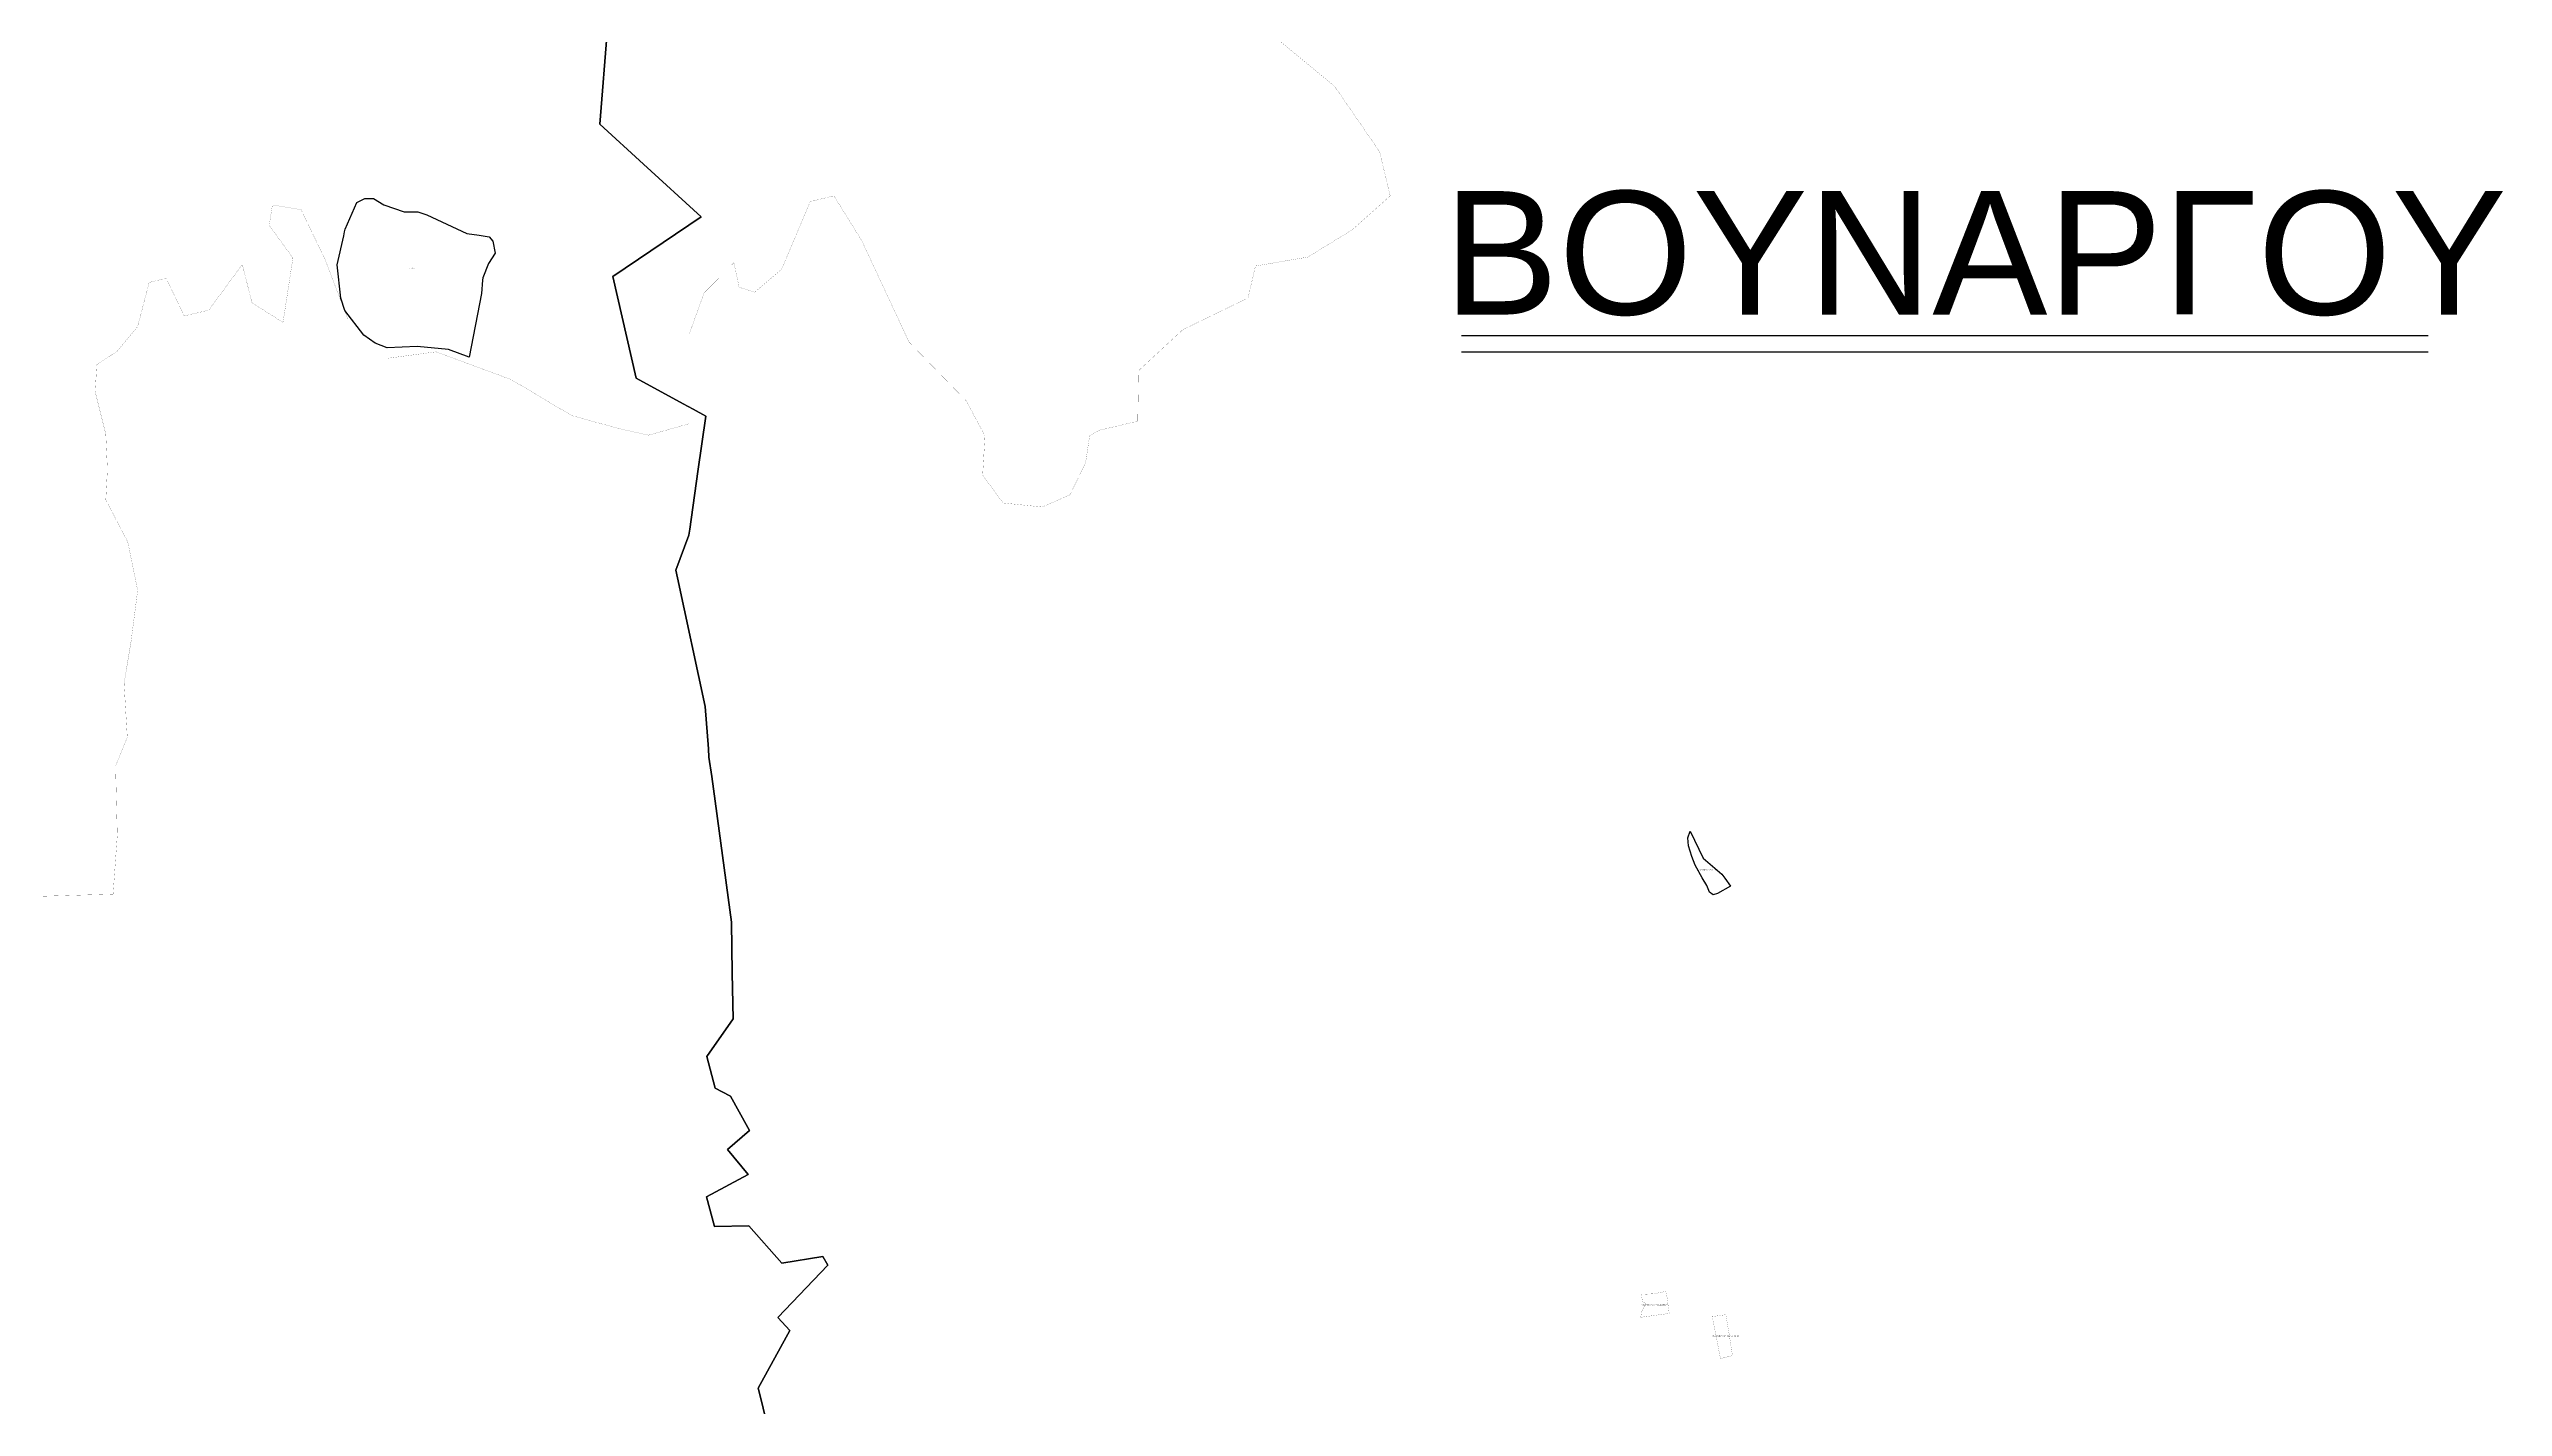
# Model space of a CAD drawing. Header units: metres. Extents: x 245125 to 394351, y 270578 to 4233311.
# Drawn here: x 270280 to 272267, y 4179397 to 4180497 of the extents above; entities that cross this region are included whole.
import ezdxf
from ezdxf.enums import TextEntityAlignment as Align
from ezdxf.lldxf.tags import DXFTag

# ---------------------------------------------------------------- set-up
doc = ezdxf.new("R2010")
doc.units = ezdxf.units.M
for name, pattern in [('DASHDOT', [25.4, 12.7, -6.35, 0, -6.35]), ('t-orio', [0.79, 0.5, -0.12, 0.05, -0.12]), ('{ Curtain }', [0])]:
    doc.linetypes.add(name, pattern=pattern)
for name, color, linetype in [('4495-(228-329)', 103, 'Continuous'), ('ASTOTA', 7, 'Continuous'), ('topo2014', 230, 'Continuous'), ('topo2017', 2, 'Continuous'), ('topo2020', 3, 'Continuous'), ('topo2021', 4, 'Continuous'), ('topo2022', 30, 'Continuous'), ('ΗΛΕΙΑ_Ονομασία ΟΤΑ_ΟΚΧΕ', 6, 'Continuous')]:
    doc.layers.add(name, color=color, linetype=linetype)
doc.styles.add('ARIAL', font='arial.ttf')
doc.styles.get("Standard").update_dxf_attribs({"font": 'arial.ttf'})
tags = doc.linetypes.add('HIDDEN', pattern=[0.375, 0.25, -0.125]).pattern_tags.tags
tags[6:7] = [DXFTag(74, 4), DXFTag(75, 0), DXFTag(340, '0'), DXFTag(46, 1.0), DXFTag(50, 0.0), DXFTag(44, 0.0), DXFTag(45, 0.0)]
tags[4:5] = [DXFTag(74, 4), DXFTag(75, 0), DXFTag(340, '0'), DXFTag(46, 1.0), DXFTag(50, 0.0), DXFTag(44, 0.0), DXFTag(45, 0.0)]

msp = doc.modelspace()

# ---------------------------------------------------------------- linework, layer by layer
at = {"layer": '4495-(228-329)', "color": 103}
for p, q in [((271423.3, 4180264.8), (272206.2, 4180264.8)), ((271423.3, 4180251.6), (272206.2, 4180251.6))]:
    msp.add_line(p, q, dxfattribs=at)
at = {"layer": 'ASTOTA', "color": 253, "linetype": 'HIDDEN', "ltscale": 300}
for points in [[(270732, 4180513.7), (270725.7, 4180436), (270761.2, 4180403.5), (270807.8, 4180360.8), (270736.3, 4180312.5), (270755.2, 4180230.1), (270793.2, 4180209.5), (270801.4, 4180205), (270811.6, 4180199.4), (270805.2, 4180154.5), (270798.6, 4180107.9), (270797.8, 4180102.9), (270787.2, 4180074.7), (270788.5, 4180068.4), (270811, 4179964.3), (270813.6, 4179930), (270814.1, 4179923.2), (270816.3, 4179907.5), (270832.3, 4179789.7), (270833, 4179748.2), (270833.6, 4179711.3), (270812.4, 4179680.9), (270819, 4179655.1), (270831.1, 4179648.9), (270831.6, 4179648.7), (270845.6, 4179623.2), (270846.9, 4179620.8), (270829.2, 4179605.5), (270845.7, 4179585.2), (270812, 4179567.1), (270818.5, 4179543.1), (270846.5, 4179543.8), (270873.2, 4179513.4), (270906.3, 4179518.8), (270910.2, 4179511.9), (270869.8, 4179469.5), (270879.6, 4179458.8), (270854, 4179412.1), (270856.8, 4179400.5), (270865.1, 4179366.3)], [(270865.1, 4179366.3), (270856.8, 4179400.5), (270854, 4179412.1), (270879.6, 4179458.8), (270869.8, 4179469.5), (270910.2, 4179511.9), (270906.3, 4179518.8), (270873.2, 4179513.4), (270846.5, 4179543.8), (270818.5, 4179543.1), (270812, 4179567.1), (270845.7, 4179585.2), (270829.2, 4179605.5), (270846.9, 4179620.8), (270845.6, 4179623.2), (270831.6, 4179648.7), (270831.1, 4179648.9), (270819, 4179655.1), (270812.4, 4179680.9), (270833.6, 4179711.3), (270833, 4179748.2), (270832.3, 4179789.7), (270816.3, 4179907.5), (270814.1, 4179923.2), (270813.6, 4179930), (270811, 4179964.3), (270788.5, 4180068.4), (270787.2, 4180074.7), (270797.8, 4180102.9), (270798.6, 4180107.9), (270805.2, 4180154.5), (270811.6, 4180199.4), (270801.4, 4180205), (270793.2, 4180209.5), (270755.2, 4180230.1), (270736.3, 4180312.5), (270807.8, 4180360.8), (270761.2, 4180403.5), (270725.7, 4180436), (270732, 4180513.7)]]:
    msp.add_lwpolyline(points, dxfattribs=at)
at = {"layer": 'topo2014', "color": 230}
msp.add_lwpolyline([(271608.6, 4179863.3), (271619, 4179841.3), (271634.2, 4179828.4), (271636.7, 4179825.2), (271641.2, 4179818.8), (271630.7, 4179812.8), (271627.1, 4179811.8), (271624.3, 4179814), (271622, 4179819.3), (271618.4, 4179825.6), (271612.6, 4179835.8), (271610, 4179842.8), (271607.1, 4179851.5), (271606.7, 4179858), (271608.6, 4179863.3)], dxfattribs=at)
at = {"layer": 'topo2017', "color": 2, "linetype": 'DASHDOT', "lineweight": 30, "ltscale": 5}
msp.add_lwpolyline([(270619.9, 4180247.3), (270603.2, 4180253.3), (270577.8, 4180255.7), (270553.6, 4180254.6), (270543.8, 4180258.4), (270534.5, 4180265.1), (270519.2, 4180284.9), (270516, 4180294.9), (270513, 4180321.9), (270518.3, 4180345.5), (270519.1, 4180348.7), (270519.5, 4180350.7), (270528.9, 4180372.4), (270535.4, 4180375.8), (270542.5, 4180375.8), (270550.8, 4180370.5), (270567.4, 4180365), (270578.4, 4180365), (270585.7, 4180362.4), (270618, 4180347.3), (270628, 4180345.9), (270636.1, 4180344.6), (270639.2, 4180341.2), (270641, 4180331.3), (270635.5, 4180322.9), (270630.9, 4180311.4), (270630.8, 4180309.6), (270630, 4180298.7), (270619.9, 4180247.3)], dxfattribs=at)
at = {"layer": 'topo2020', "color": 3, "ltscale": 15, "const_width": 0.1, "flags": 128}
msp.add_lwpolyline([(271626.4, 4179470.2), (271637.5, 4179471.7), (271640.3, 4179455.1), (271642.8, 4179438.6), (271633.1, 4179436.2), (271629.3, 4179455.9)], close=True, dxfattribs=at)
at = {"layer": 'topo2021', "color": 4, "lineweight": 53, "ltscale": 2, "const_width": 0.1}
msp.add_lwpolyline([(271142.8, 4180613.3), (271320.7, 4180466.5), (271357.1, 4180413.6), (271365.7, 4180377.8), (271351.8, 4180365.3), (271334.6, 4180350.1), (271298.9, 4180328.2), (271256.6, 4180321), (271250.6, 4180295.1), (271197.7, 4180269.4), (271162, 4180236.3), (271161.3, 4180195.3), (271130.2, 4180188), (271122.3, 4180183.4), (271119, 4180161.5), (271106.4, 4180135.7), (271083.9, 4180125.8), (271052.2, 4180129.1), (271035.7, 4180151.6), (271037.6, 4180183.4), (271022.4, 4180211.8), (270976.1, 4180259.4), (270937.8, 4180341.5), (270915.3, 4180377.8), (270896.1, 4180373.2), (270872.9, 4180318.3), (270851.1, 4180299.8), (270838.5, 4180303.8), (270834.3, 4180323.6), (270810.1, 4180299.1), (270798.2, 4180266), (270798.2, 4180193.3), (270765.1, 4180184), (270741.3, 4180189.3), (270702.9, 4180199.9), (270654, 4180229), (270593.1, 4180251.5), (270553.5, 4180246.2), (270521.7, 4180278), (270503, 4180326.9), (270483.8, 4180366.6), (270460.6, 4180370.5), (270458, 4180354), (270477.2, 4180327.5), (270469.2, 4180275.3), (270444.1, 4180291.2), (270436.2, 4180322.2), (270409, 4180285.2), (270389.2, 4180280.6), (270374.6, 4180311), (270360.8, 4180307.7), (270351.5, 4180272), (270335, 4180252.1), (270318.4, 4180240.9), (270317.1, 4180219.1), (270325.7, 4180184.7), (270327, 4180156.2), (270325.7, 4180131.7), (270343.5, 4180097.4), (270351.5, 4180058.3), (270346.2, 4180017.3), (270340.5, 4179983), (270343.1, 4179939.3), (270333.6, 4179916.1), (270335, 4179859.9), (270331.6, 4179812.3), (270153.7, 4179807)], dxfattribs=at)
at = {"layer": 'topo2022', "color": 30, "linetype": 't-orio', "ltscale": 10, "const_width": 0.1}
msp.add_lwpolyline([(271569.1, 4179488.1), (271576, 4179488.5), (271579.3, 4179488.7), (271589.2, 4179490.6), (271591.3, 4179475.2), (271591.6, 4179472.9), (271588.4, 4179472.3), (271581, 4179471.3), (271568.6, 4179469.6), (271569.2, 4179474.1), (271569.4, 4179474.2), (271572.8, 4179480.9), (271570, 4179482.2), (271569.1, 4179488.1)], dxfattribs=at)

# ---------------------------------------------------------------- texts
at = {"layer": 'topo2014', "color": 230, "lineweight": 35, "ltscale": 2, "insert": (271615.4, 4179832.5), "char_height": 1, "width": 95.778, "attachment_point": 1}
msp.add_mtext('ΣΤΑΣΙΝΟΠΟΥΛΟΣ-14', dxfattribs=at)
at = {"layer": 'topo2017', "color": 2, "linetype": '{ Curtain }', "insert": (270571.6, 4180319.7), "char_height": 0.5, "width": 13.437, "attachment_point": 1}
msp.add_mtext('MΠΑΧΟΥ-17', dxfattribs=at)
at = {"layer": 'topo2020', "color": 3, "lineweight": 35, "ltscale": 2, "insert": (271626.4, 4179455), "char_height": 1, "width": 26.554, "attachment_point": 1}
msp.add_mtext('ΜΙΧΑΛΟΠΟΥΛΟΥ ΒΟΥΝΑΡΓΟ-20', dxfattribs=at)
at = {"layer": 'topo2022', "color": 30, "lineweight": 35, "ltscale": 2, "insert": (271569.2, 4179480), "char_height": 1, "width": 95.778, "attachment_point": 1}
msp.add_mtext('ΜΙΧΑΛΟΠΟΥΛΟΥ ΒΟΥΝΑΡΓΟ-22', dxfattribs=at)
at = {"layer": 'ΗΛΕΙΑ_Ονομασία ΟΤΑ_ΟΚΧΕ', "color": 253, "style": 'ARIAL'}
msp.add_text('ΒΟΥΝΑΡΓΟΥ', height=100, dxfattribs=at).set_placement((271839.3, 4180331.7), align=Align.MIDDLE)

doc.saveas('drawing.dxf')
